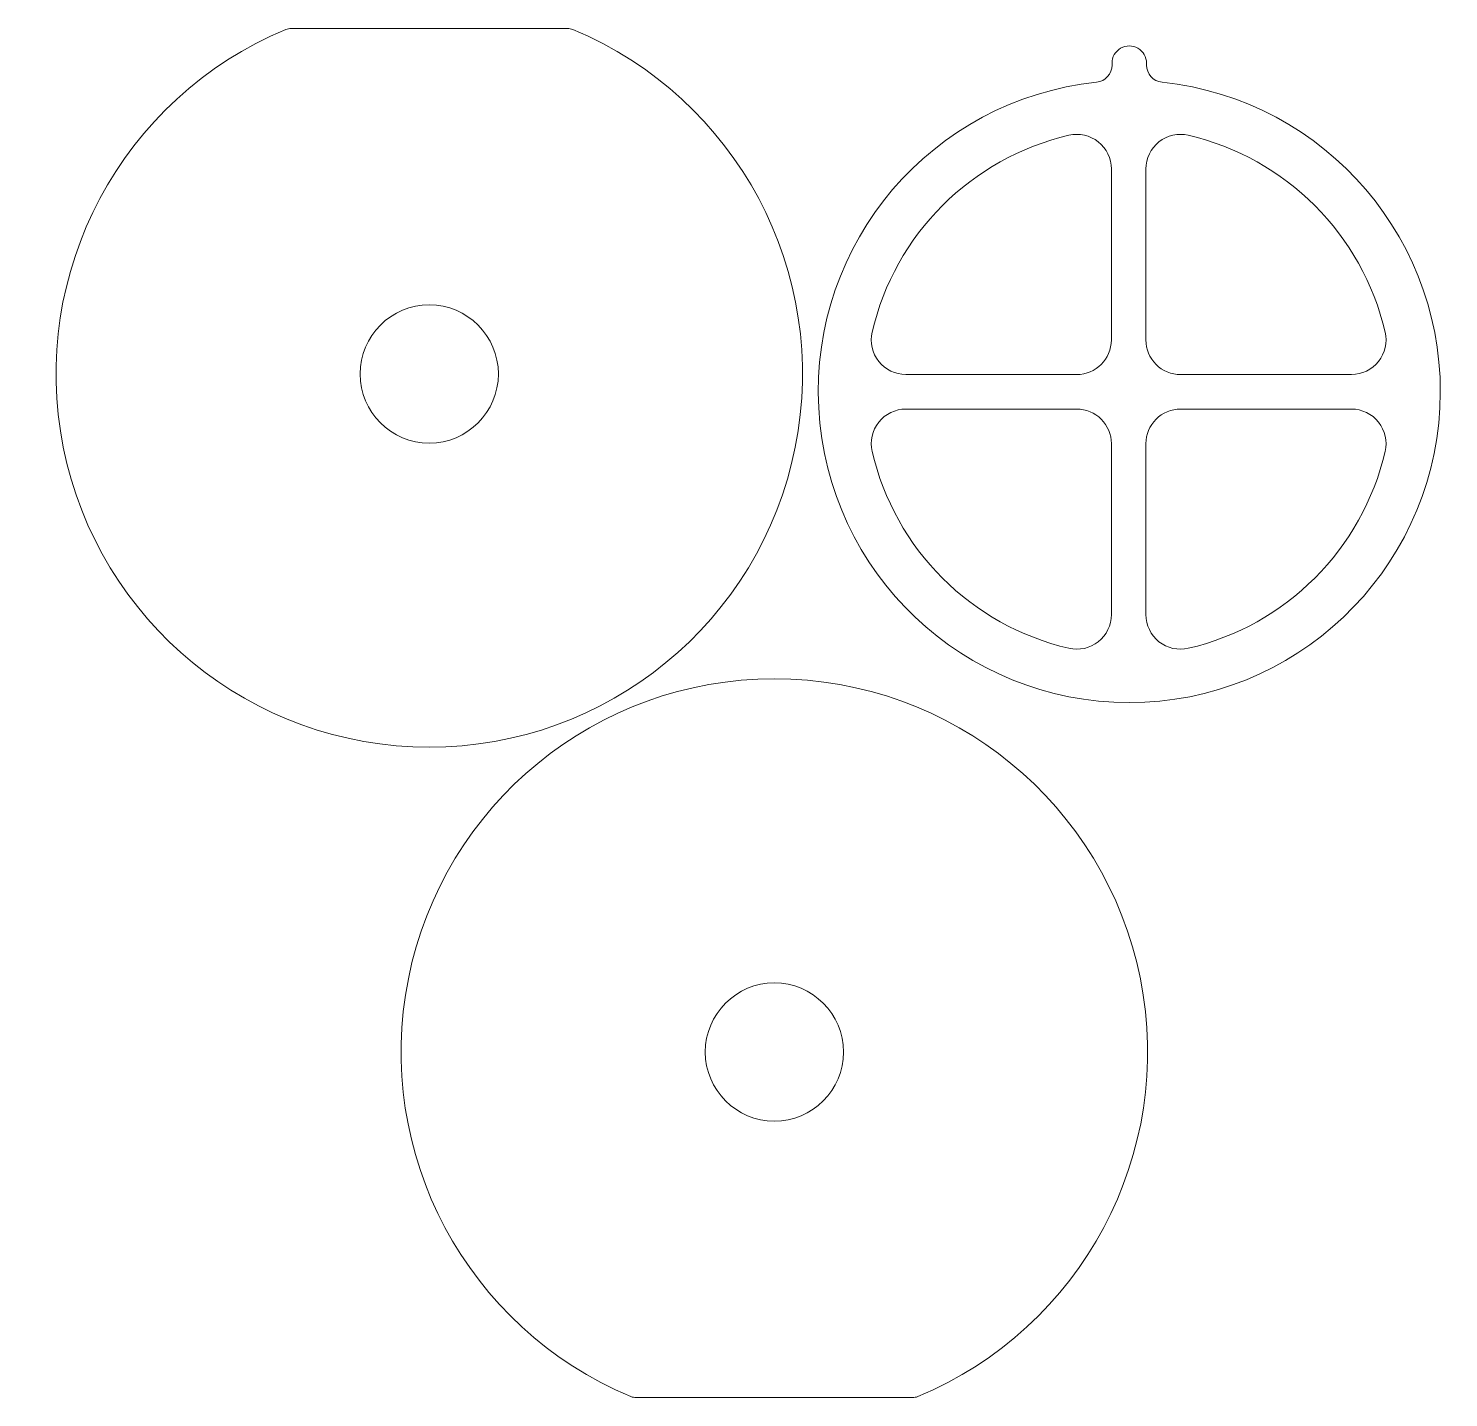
# Model space of a CAD drawing. Header units: inches. Extents: x -12.1 to -4.01, y 1.09 to 8.89.
import ezdxf

# ---------------------------------------------------------------- set-up
doc = ezdxf.new("R2010")
doc.units = ezdxf.units.IN
doc.header["$MEASUREMENT"] = 0
doc.layers.add('Layer 1', color=7, linetype='Continuous')

msp = doc.modelspace()

# ---------------------------------------------------------------- linework, layer by layer
at = {"layer": 'Layer 1', "color": 1, "lineweight": 9}
for points, knots in [([(-9.0264, 8.8926), (-9.016, 8.8926), (-9.0057, 8.8906), (-8.9961, 8.8866), (-8.9961, 8.8866), (-8.0607, 8.4968), (-7.5304, 7.5009), (-7.7291, 6.5072), (-7.7291, 6.5072), (-7.9279, 5.5134), (-8.8004, 4.7981), (-9.8138, 4.7981), (-9.8138, 4.7981), (-10.8272, 4.7981), (-11.6998, 5.5134), (-11.8985, 6.5072), (-11.8985, 6.5072), (-12.0972, 7.5009), (-11.5669, 8.4968), (-10.6315, 8.8866), (-10.6315, 8.8866), (-10.6219, 8.8906), (-10.6116, 8.8926), (-10.6012, 8.8926), (-10.6012, 8.8926), (-10.6012, 8.8926), (-9.0264, 8.8926), (-9.0264, 8.8926)], [0, 0, 0, 0, 0.125, 0.125, 0.125, 0.125, 0.25, 0.25, 0.25, 0.25, 0.375, 0.375, 0.375, 0.375, 0.5, 0.5, 0.5, 0.5, 0.625, 0.625, 0.625, 0.625, 0.75, 0.75, 0.75, 0.75, 1, 1, 1, 1]), ([(-5.64, 8.5861), (-4.7031, 8.4869), (-4.0077, 7.6717), (-4.0573, 6.7309), (-4.0573, 6.7309), (-4.107, 5.79), (-4.8844, 5.0526), (-5.8265, 5.0526), (-5.8265, 5.0526), (-6.7687, 5.0526), (-7.5461, 5.79), (-7.5957, 6.7309), (-7.5957, 6.7309), (-7.6454, 7.6717), (-6.9499, 8.4869), (-6.013, 8.5861), (-6.013, 8.5861), (-5.9629, 8.5914), (-5.9249, 8.6336), (-5.9249, 8.6839), (-5.9249, 8.6839), (-5.9249, 8.6839), (-5.9249, 8.6943), (-5.9249, 8.6943), (-5.9249, 8.6943), (-5.9249, 8.7295), (-5.9062, 8.762), (-5.8757, 8.7796), (-5.8757, 8.7796), (-5.8453, 8.7971), (-5.8078, 8.7971), (-5.7773, 8.7796), (-5.7773, 8.7796), (-5.7469, 8.762), (-5.7281, 8.7295), (-5.7281, 8.6943), (-5.7281, 8.6943), (-5.7281, 8.6943), (-5.7281, 8.6839), (-5.7281, 8.6839), (-5.7281, 8.6839), (-5.7281, 8.6336), (-5.6901, 8.5914), (-5.64, 8.5861)], [0, 0, 0, 0, 0.083333, 0.083333, 0.083333, 0.083333, 0.166667, 0.166667, 0.166667, 0.166667, 0.25, 0.25, 0.25, 0.25, 0.333333, 0.333333, 0.333333, 0.333333, 0.416667, 0.416667, 0.416667, 0.416667, 0.5, 0.5, 0.5, 0.5, 0.583333, 0.583333, 0.583333, 0.583333, 0.666667, 0.666667, 0.666667, 0.666667, 0.75, 0.75, 0.75, 0.75, 0.833333, 0.833333, 0.833333, 0.833333, 1, 1, 1, 1]), ([(-6.1701, 8.2837), (-6.1116, 8.2973), (-6.0501, 8.2835), (-6.0031, 8.2461), (-6.0031, 8.2461), (-5.9561, 8.2088), (-5.9286, 8.152), (-5.9286, 8.0919), (-5.9286, 8.0919), (-5.9286, 8.0919), (-5.9286, 7.118), (-5.9286, 7.118), (-5.9286, 7.118), (-5.9286, 7.0093), (-6.0168, 6.9211), (-6.1255, 6.9211), (-6.1255, 6.9211), (-6.1255, 6.9211), (-7.0995, 6.9211), (-7.0995, 6.9211), (-7.0995, 6.9211), (-7.1595, 6.9211), (-7.2163, 6.9485), (-7.2536, 6.9956), (-7.2536, 6.9956), (-7.291, 7.0426), (-7.3048, 7.1041), (-7.2912, 7.1626), (-7.2912, 7.1626), (-7.1617, 7.7194), (-6.7269, 8.1541), (-6.1701, 8.2837)], [0, 0, 0, 0, 0.111111, 0.111111, 0.111111, 0.111111, 0.222222, 0.222222, 0.222222, 0.222222, 0.333333, 0.333333, 0.333333, 0.333333, 0.444444, 0.444444, 0.444444, 0.444444, 0.555556, 0.555556, 0.555556, 0.555556, 0.666667, 0.666667, 0.666667, 0.666667, 0.777778, 0.777778, 0.777778, 0.777778, 1, 1, 1, 1]), ([(-4.3692, 7.1626), (-4.3556, 7.1041), (-4.3695, 7.0426), (-4.4068, 6.9956), (-4.4068, 6.9956), (-4.4441, 6.9485), (-4.5009, 6.9211), (-4.561, 6.9211), (-4.561, 6.9211), (-4.561, 6.9211), (-5.5349, 6.9211), (-5.5349, 6.9211), (-5.5349, 6.9211), (-5.5871, 6.9211), (-5.6372, 6.9419), (-5.6741, 6.9788), (-5.6741, 6.9788), (-5.7111, 7.0157), (-5.7318, 7.0658), (-5.7318, 7.118), (-5.7318, 7.118), (-5.7318, 7.118), (-5.7318, 8.0919), (-5.7318, 8.0919), (-5.7318, 8.0919), (-5.7318, 8.152), (-5.7044, 8.2088), (-5.6574, 8.2461), (-5.6574, 8.2461), (-5.6103, 8.2835), (-5.5488, 8.2973), (-5.4903, 8.2837), (-5.4903, 8.2837), (-4.9335, 8.1541), (-4.4988, 7.7194), (-4.3692, 7.1626)], [0, 0, 0, 0, 0.1, 0.1, 0.1, 0.1, 0.2, 0.2, 0.2, 0.2, 0.3, 0.3, 0.3, 0.3, 0.4, 0.4, 0.4, 0.4, 0.5, 0.5, 0.5, 0.5, 0.6, 0.6, 0.6, 0.6, 0.7, 0.7, 0.7, 0.7, 0.8, 0.8, 0.8, 0.8, 1, 1, 1, 1]), ([(-9.8138, 7.3178), (-10.0312, 7.3178), (-10.2075, 7.1416), (-10.2075, 6.9241), (-10.2075, 6.9241), (-10.2075, 6.7067), (-10.0312, 6.5304), (-9.8138, 6.5304), (-9.8138, 6.5304), (-9.5964, 6.5304), (-9.4201, 6.7067), (-9.4201, 6.9241), (-9.4201, 6.9241), (-9.4201, 7.1416), (-9.5964, 7.3178), (-9.8138, 7.3178)], [0, 0, 0, 0, 0.2, 0.2, 0.2, 0.2, 0.4, 0.4, 0.4, 0.4, 0.6, 0.6, 0.6, 0.6, 1, 1, 1, 1]), ([(-5.9286, 5.5534), (-5.9286, 5.4934), (-5.9561, 5.4366), (-6.0031, 5.3993), (-6.0031, 5.3993), (-6.0501, 5.3619), (-6.1116, 5.3481), (-6.1701, 5.3617), (-6.1701, 5.3617), (-6.7269, 5.4912), (-7.1617, 5.926), (-7.2912, 6.4828), (-7.2912, 6.4828), (-7.3048, 6.5413), (-7.291, 6.6028), (-7.2536, 6.6498), (-7.2536, 6.6498), (-7.2163, 6.6969), (-7.1595, 6.7243), (-7.0995, 6.7243), (-7.0995, 6.7243), (-7.0995, 6.7243), (-6.1255, 6.7243), (-6.1255, 6.7243), (-6.1255, 6.7243), (-6.0733, 6.7243), (-6.0232, 6.7035), (-5.9863, 6.6666), (-5.9863, 6.6666), (-5.9494, 6.6297), (-5.9286, 6.5796), (-5.9286, 6.5274), (-5.9286, 6.5274), (-5.9286, 6.5274), (-5.9286, 5.5534), (-5.9286, 5.5534)], [0, 0, 0, 0, 0.1, 0.1, 0.1, 0.1, 0.2, 0.2, 0.2, 0.2, 0.3, 0.3, 0.3, 0.3, 0.4, 0.4, 0.4, 0.4, 0.5, 0.5, 0.5, 0.5, 0.6, 0.6, 0.6, 0.6, 0.7, 0.7, 0.7, 0.7, 0.8, 0.8, 0.8, 0.8, 1, 1, 1, 1]), ([(-4.561, 6.7243), (-4.5009, 6.7243), (-4.4441, 6.6969), (-4.4068, 6.6498), (-4.4068, 6.6498), (-4.3695, 6.6028), (-4.3556, 6.5413), (-4.3692, 6.4828), (-4.3692, 6.4828), (-4.4988, 5.926), (-4.9335, 5.4912), (-5.4903, 5.3617), (-5.4903, 5.3617), (-5.5488, 5.3481), (-5.6103, 5.3619), (-5.6574, 5.3993), (-5.6574, 5.3993), (-5.7044, 5.4366), (-5.7318, 5.4934), (-5.7318, 5.5534), (-5.7318, 5.5534), (-5.7318, 5.5534), (-5.7318, 6.5274), (-5.7318, 6.5274), (-5.7318, 6.5274), (-5.7318, 6.5796), (-5.7111, 6.6297), (-5.6741, 6.6666), (-5.6741, 6.6666), (-5.6372, 6.7035), (-5.5871, 6.7243), (-5.5349, 6.7243), (-5.5349, 6.7243), (-5.5349, 6.7243), (-4.561, 6.7243), (-4.561, 6.7243)], [0, 0, 0, 0, 0.1, 0.1, 0.1, 0.1, 0.2, 0.2, 0.2, 0.2, 0.3, 0.3, 0.3, 0.3, 0.4, 0.4, 0.4, 0.4, 0.5, 0.5, 0.5, 0.5, 0.6, 0.6, 0.6, 0.6, 0.7, 0.7, 0.7, 0.7, 0.8, 0.8, 0.8, 0.8, 1, 1, 1, 1]), ([(-7.0608, 1.0936), (-7.0504, 1.0936), (-7.0401, 1.0956), (-7.0305, 1.0996), (-7.0305, 1.0996), (-6.095, 1.4894), (-5.5647, 2.4853), (-5.7635, 3.479), (-5.7635, 3.479), (-5.9622, 4.4728), (-6.8347, 5.1881), (-7.8482, 5.1881), (-7.8482, 5.1881), (-8.8616, 5.1881), (-9.7341, 4.4728), (-9.9329, 3.479), (-9.9329, 3.479), (-10.1316, 2.4853), (-9.6013, 1.4894), (-8.6658, 1.0996), (-8.6658, 1.0996), (-8.6562, 1.0956), (-8.6459, 1.0936), (-8.6356, 1.0936), (-8.6356, 1.0936), (-8.6356, 1.0936), (-7.0608, 1.0936), (-7.0608, 1.0936)], [0, 0, 0, 0, 0.125, 0.125, 0.125, 0.125, 0.25, 0.25, 0.25, 0.25, 0.375, 0.375, 0.375, 0.375, 0.5, 0.5, 0.5, 0.5, 0.625, 0.625, 0.625, 0.625, 0.75, 0.75, 0.75, 0.75, 1, 1, 1, 1]), ([(-7.8482, 2.6684), (-8.0656, 2.6684), (-8.2419, 2.8447), (-8.2419, 3.0621), (-8.2419, 3.0621), (-8.2419, 3.2795), (-8.0656, 3.4558), (-7.8482, 3.4558), (-7.8482, 3.4558), (-7.6307, 3.4558), (-7.4545, 3.2795), (-7.4545, 3.0621), (-7.4545, 3.0621), (-7.4545, 2.8447), (-7.6307, 2.6684), (-7.8482, 2.6684)], [0, 0, 0, 0, 0.2, 0.2, 0.2, 0.2, 0.4, 0.4, 0.4, 0.4, 0.6, 0.6, 0.6, 0.6, 1, 1, 1, 1])]:
    msp.add_open_spline(points, degree=3, knots=knots, dxfattribs=at)

doc.saveas('drawing.dxf')
